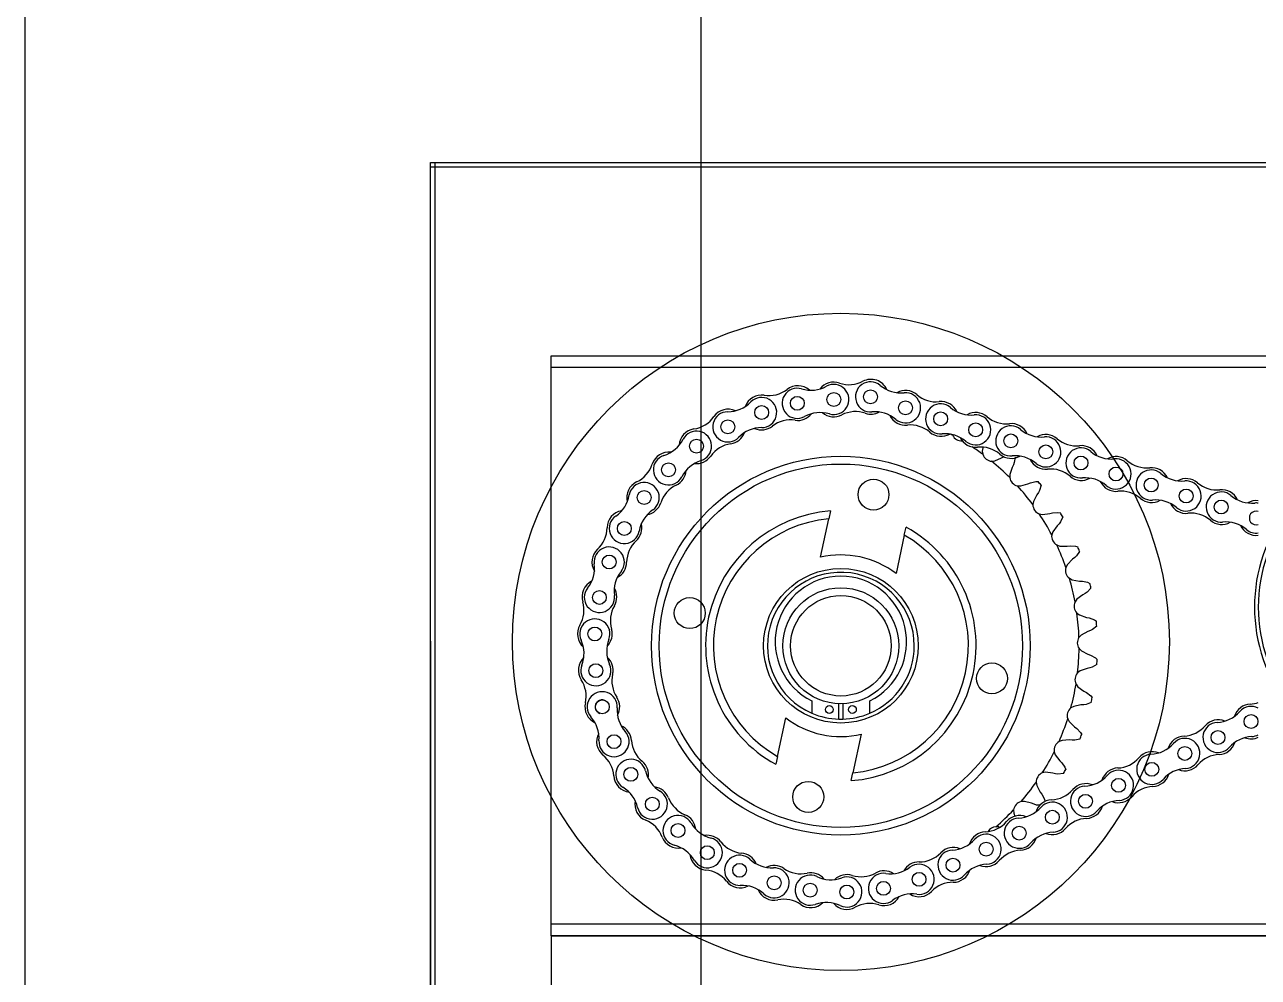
# Model space of a CAD drawing. Header units: millimetres. Extents: x 4754612 to 5801174, y 2368242 to 2777223.
# Drawn here: x 4993940.8 to 4994168.8, y 2426442.9 to 2426618.9 of the extents above; entities that cross this region are included whole.
import ezdxf

# ---------------------------------------------------------------- set-up
doc = ezdxf.new("R2010")
doc.units = ezdxf.units.MM
doc.header["$LTSCALE"] = 1000
doc.layers.add('(주)하나기공-LEADER', color=7, linetype='Continuous')
doc.layers.add('그라스울판넬', color=7, linetype='Continuous')

msp = doc.modelspace()

# ---------------------------------------------------------------- linework, layer by layer
at = {"layer": '(주)하나기공-LEADER', "color": 4}
for p, q in [((4994015.782, 2426343.44), (4994015.782, 2426593.44)), ((4994016.639, 2426344.297), (4994016.639, 2426593.44)), ((4994140.782, 2426592.583), (4994015.782, 2426592.583)), ((4994015.782, 2426505.011), (4994015.782, 2426343.44))]:
    msp.add_line(p, q, dxfattribs=at)
at = {"layer": '(주)하나기공-LEADER', "color": 8, "linetype": 'ByBlock', "lineweight": -2}
for p, q in [((4994230.925, 2426555.583), (4994038.068, 2426555.583)), ((4994117.891, 2426540.749), (4994117.782, 2426540.118)), ((4994117.782, 2426540.118), (4994117.865, 2426539.525)), ((4994120.099, 2426538.314), (4994121.351, 2426538.871)), ((4994121.351, 2426538.871), (4994121.793, 2426539.151)), ((4994119.504, 2426538.249), (4994120.099, 2426538.314)), ((4994123.283, 2426537.12), (4994122.851, 2426535.82)), ((4994123.518, 2426537.587), (4994123.283, 2426537.12)), ((4994122.851, 2426535.82), (4994122.844, 2426535.221)), ((4994124.872, 2426533.691), (4994126.193, 2426534.055)), ((4994126.193, 2426534.055), (4994126.672, 2426534.266)), ((4994124.274, 2426533.716), (4994124.872, 2426533.691)), ((4994127.843, 2426532.036), (4994127.221, 2426530.814)), ((4994128.145, 2426532.463), (4994127.843, 2426532.036)), ((4994127.221, 2426530.814), (4994127.126, 2426530.223)), ((4994087.866, 2426520.51), (4994089.402, 2426527.619)), ((4994089.717, 2426529.08), (4994089.402, 2426527.619)), ((4994128.315, 2426528.521), (4994128.903, 2426528.408)), ((4994128.903, 2426528.408), (4994130.264, 2426528.572)), ((4994130.264, 2426528.572), (4994130.768, 2426528.709)), ((4994103.365, 2426524.602), (4994103.681, 2426526.063)), ((4994130.797, 2426525.213), (4994130.615, 2426524.643)), ((4994131.594, 2426526.329), (4994130.797, 2426525.213)), ((4994131.956, 2426526.706), (4994131.594, 2426526.329)), ((4994103.365, 2426524.602), (4994101.829, 2426517.493)), ((4994131.538, 2426522.783), (4994132.102, 2426522.583)), ((4994132.102, 2426522.583), (4994133.472, 2426522.542)), ((4994133.472, 2426522.542), (4994133.991, 2426522.602)), ((4994134.867, 2426520.445), (4994134.452, 2426520.126)), ((4994133.499, 2426519.142), (4994133.233, 2426518.605)), ((4994134.452, 2426520.126), (4994133.499, 2426519.142)), ((4994133.868, 2426516.628), (4994134.397, 2426516.347)), ((4994134.397, 2426516.347), (4994135.745, 2426516.102)), ((4994135.745, 2426516.102), (4994136.268, 2426516.084)), ((4994136.355, 2426513.567), (4994135.265, 2426512.736)), ((4994136.812, 2426513.82), (4994136.355, 2426513.567)), ((4994135.265, 2426512.736), (4994134.923, 2426512.245)), ((4994135.256, 2426510.195), (4994135.736, 2426509.838)), ((4994135.736, 2426509.838), (4994137.033, 2426509.395)), ((4994137.033, 2426509.395), (4994137.547, 2426509.299)), ((4994137.258, 2426506.797), (4994136.057, 2426506.138)), ((4994137.748, 2426506.98), (4994137.258, 2426506.797)), ((4994136.057, 2426506.138), (4994135.645, 2426505.703)), ((4994135.669, 2426503.627), (4994136.091, 2426503.202)), ((4994136.091, 2426503.202), (4994137.307, 2426502.571)), ((4994137.307, 2426502.571), (4994137.801, 2426502.4)), ((4994137.142, 2426499.968), (4994135.856, 2426499.495)), ((4994137.654, 2426500.076), (4994137.142, 2426499.968)), ((4994135.856, 2426499.495), (4994135.384, 2426499.127)), ((4994135.099, 2426497.071), (4994135.453, 2426496.588)), ((4994135.453, 2426496.588), (4994136.561, 2426495.782)), ((4994136.561, 2426495.782), (4994137.024, 2426495.539)), ((4994086.282, 2426493.971), (4994086.282, 2426491.685)), ((4994091.282, 2426490.587), (4994091.282, 2426493.446)), ((4994091.996, 2426493.446), (4994091.996, 2426490.587)), ((4994096.996, 2426491.685), (4994096.996, 2426493.971)), ((4994136.01, 2426493.233), (4994134.668, 2426492.957)), ((4994136.533, 2426493.263), (4994136.01, 2426493.233)), ((4994079.914, 2426483.706), (4994081.45, 2426490.815)), ((4994134.668, 2426492.957), (4994134.147, 2426492.663)), ((4994133.558, 2426490.672), (4994133.835, 2426490.142)), ((4994133.835, 2426490.142), (4994134.812, 2426489.18)), ((4994134.812, 2426489.18), (4994135.233, 2426488.871)), ((4994095.413, 2426487.798), (4994093.877, 2426480.689)), ((4994132.519, 2426486.669), (4994131.959, 2426486.456)), ((4994133.887, 2426486.742), (4994132.519, 2426486.669)), ((4994134.408, 2426486.694), (4994133.887, 2426486.742)), ((4994131.08, 2426484.575), (4994131.276, 2426484.009)), ((4994131.276, 2426484.009), (4994132.098, 2426482.913)), ((4994079.914, 2426483.706), (4994079.598, 2426482.245)), ((4994132.098, 2426482.913), (4994132.469, 2426482.544)), ((4994093.561, 2426479.228), (4994093.877, 2426480.689)), ((4994129.456, 2426480.772), (4994128.871, 2426480.645)), ((4994130.82, 2426480.64), (4994129.456, 2426480.772)), ((4994131.328, 2426480.515), (4994130.82, 2426480.64)), ((4994127.721, 2426478.916), (4994127.831, 2426478.327)), ((4994127.831, 2426478.327), (4994128.48, 2426477.12)), ((4994128.48, 2426477.12), (4994128.792, 2426476.701)), ((4994126.878, 2426475.063), (4994125.549, 2426475.397)), ((4994127.361, 2426474.863), (4994126.878, 2426475.063)), ((4994123.557, 2426473.82), (4994123.577, 2426473.221)), ((4994123.577, 2426473.221), (4994123.803, 2426472.592))]:
    msp.add_line(p, q, dxfattribs=at)
at = {"layer": '(주)하나기공-LEADER', "color": 1}
for q in [(4994038.068, 2426422.011), (4994230.925, 2426450.583)]:
    msp.add_line((4994038.068, 2426450.583), q, dxfattribs=at)
at = {"layer": '(주)하나기공-LEADER', "color": 4}
msp.add_lwpolyline([(4994314.925, 2426592.583), (4994015.782, 2426592.583), (4994015.782, 2426593.44), (4994015.782, 2426593.44), (4994314.925, 2426593.44)], dxfattribs=at)
at = {"layer": '(주)하나기공-LEADER', "color": 8, "linetype": 'ByBlock', "lineweight": -2}
msp.add_lwpolyline([(4994230.925, 2426452.726), (4994038.068, 2426452.726), (4994038.068, 2426555.583), (4994038.068, 2426557.726), (4994230.925, 2426557.726), (4994230.925, 2426555.583)], close=True, dxfattribs=at)
for points in [[(4994123.832, 2426538.993), (4994123.687, 2426537.997), (4994123.518, 2426537.587)], [(4994126.672, 2426534.266), (4994127.645, 2426534.508), (4994128.091, 2426534.507)], [(4994128.664, 2426533.805), (4994128.373, 2426532.843), (4994128.145, 2426532.463)], [(4994130.768, 2426528.709), (4994131.767, 2426528.803), (4994132.208, 2426528.735)], [(4994132.67, 2426527.956), (4994132.238, 2426527.047), (4994131.956, 2426526.706)], [(4994133.991, 2426522.602), (4994134.993, 2426522.547), (4994135.419, 2426522.414)], [(4994135.759, 2426521.575), (4994135.197, 2426520.741), (4994134.867, 2426520.445)], [(4994136.268, 2426516.084), (4994137.25, 2426515.88), (4994137.651, 2426515.685)], [(4994137.863, 2426514.804), (4994137.182, 2426514.064), (4994136.812, 2426513.82)], [(4994137.547, 2426509.299), (4994138.488, 2426508.951), (4994138.856, 2426508.699)], [(4994138.934, 2426507.796), (4994138.151, 2426507.165), (4994137.748, 2426506.98)], [(4994137.801, 2426502.4), (4994138.68, 2426501.915), (4994139.006, 2426501.611)], [(4994138.949, 2426500.707), (4994138.08, 2426500.199), (4994137.654, 2426500.076)], [(4994137.024, 2426495.539), (4994137.82, 2426494.929), (4994138.098, 2426494.58)], [(4994137.906, 2426493.694), (4994136.972, 2426493.322), (4994136.533, 2426493.263)], [(4994135.233, 2426488.871), (4994135.93, 2426488.149), (4994136.152, 2426487.762)], [(4994135.831, 2426486.915), (4994134.851, 2426486.686), (4994134.408, 2426486.694)], [(4994132.469, 2426482.544), (4994133.05, 2426481.727), (4994133.212, 2426481.311)], [(4994132.768, 2426480.521), (4994131.765, 2426480.441), (4994131.328, 2426480.515)], [(4994125.549, 2426475.397), (4994125.069, 2426475.382), (4994124.951, 2426475.358)], [(4994128.409, 2426474.682), (4994127.782, 2426474.725), (4994127.361, 2426474.863)], [(4994128.792, 2426476.701), (4994129.245, 2426475.806), (4994129.343, 2426475.37)], [(4994120.884, 2426470.664), (4994120.706, 2426470.7), (4994120.288, 2426470.715)], [(4994230.925, 2426452.726), (4994230.925, 2426450.583), (4994038.068, 2426450.583), (4994038.068, 2426452.726)]]:
    msp.add_lwpolyline(points, dxfattribs=at)
for centre, radius in [((4994091.639, 2426504.868), 60.714), ((4994083.582, 2426548.953), 1.282), ((4994090.332, 2426549.653), 1.282), ((4994097.118, 2426550.143), 1.282), ((4994076.995, 2426547.252), 1.282), ((4994103.592, 2426548.11), 1.282), ((4994070.751, 2426544.596), 1.282), ((4994110.083, 2426546.071), 1.282), ((4994116.557, 2426544.038), 1.282), ((4994123.048, 2426542), 1.282), ((4994064.956, 2426541.03), 1.282), ((4994129.522, 2426539.967), 1.282), ((4994091.639, 2426504.154), 35), ((4994136.013, 2426537.928), 1.282), ((4994091.639, 2426504.154), 33.571), ((4994059.77, 2426536.654), 1.282), ((4994142.487, 2426535.895), 1.282), ((4994097.673, 2426532.081), 2.857), ((4994148.978, 2426533.856), 1.282), ((4994055.282, 2426531.54), 1.282), ((4994155.452, 2426531.823), 1.282), ((4994161.943, 2426529.785), 1.282), ((4994051.615, 2426525.831), 1.282), ((4994048.831, 2426519.623), 1.282), ((4994091.639, 2426504.154), 14.286), ((4994047.007, 2426513.087), 1.282), ((4994091.639, 2426504.154), 10.714), ((4994063.712, 2426510.188), 2.857), ((4994091.639, 2426504.154), 9.286), ((4994046.174, 2426506.335), 1.282), ((4994046.355, 2426499.552), 1.282), ((4994119.566, 2426498.12), 2.857), ((4994047.547, 2426492.853), 1.282), ((4994089.496, 2426492.368), 0.714), ((4994093.782, 2426492.368), 0.714), ((4994167.45, 2426490.159), 1.282), ((4994161.337, 2426487.213), 1.282), ((4994049.71, 2426486.439), 1.282), ((4994155.208, 2426484.26), 1.282), ((4994052.819, 2426480.388), 1.282), ((4994149.095, 2426481.314), 1.282), ((4994142.966, 2426478.361), 1.282), ((4994085.605, 2426476.227), 2.857), ((4994056.784, 2426474.881), 1.282), ((4994136.853, 2426475.415), 1.282), ((4994130.724, 2426472.462), 1.282), ((4994061.537, 2426470.012), 1.282), ((4994124.611, 2426469.516), 1.282), ((4994066.947, 2426465.916), 1.282), ((4994118.482, 2426466.562), 1.282), ((4994072.922, 2426462.663), 1.282), ((4994112.363, 2426463.628), 1.282), ((4994079.298, 2426460.342), 1.282), ((4994106.091, 2426460.992), 1.282), ((4994085.967, 2426458.992), 1.282), ((4994092.744, 2426458.65), 1.282), ((4994099.514, 2426459.323), 1.282)]:
    msp.add_circle(centre, radius, dxfattribs=at)
for centre, radius, start, end in [((4994090.332, 2426549.653), 3.214, 70.96624, 142.84461), ((4994090.332, 2426549.653), 2.786, 253.17976, 118.66143), ((4994093.174, 2426557.892), 5.502, 250.96624, 297.53351), ((4994097.118, 2426550.143), 2.786, 49.82447, 275.30615), ((4994097.204, 2426550.163), 3.214, 24.00427, 117.53351), ((4994076.995, 2426547.252), 3.214, 81.31707, 159.96623), ((4994076.995, 2426547.252), 2.786, 270.30138, 135.78305), ((4994078.311, 2426555.868), 5.502, 261.31707, 307.88435), ((4994083.582, 2426548.953), 2.786, 73.17976, 298.66144), ((4994083.663, 2426548.989), 3.214, 47.82673, 127.88435), ((4994086.122, 2426557.354), 5.991, 253.17975, 298.66144), ((4994102.78, 2426556.849), 5.991, 229.82446, 275.30615), ((4994103.592, 2426548.11), 2.786, 229.82447, 95.30614), ((4994103.592, 2426548.11), 3.214, 49.40097, 119.48932), ((4994109.264, 2426554.728), 5.502, 229.40097, 275.96825), ((4994070.817, 2426544.653), 3.214, 64.94835, 145.00597), ((4994070.705, 2426553.372), 5.991, 270.30138, 315.78306), ((4994110.083, 2426546.071), 2.786, 49.82447, 275.30615), ((4994110.17, 2426546.059), 3.214, 24.81499, 95.96825), ((4994115.745, 2426552.778), 5.991, 229.82446, 275.30615), ((4994063.677, 2426549.652), 5.502, 278.43869, 325.00597), ((4994070.751, 2426544.596), 2.786, 90.30138, 315.78306), ((4994082.34, 2426540.402), 5.474, 81.23852, 127.9629), ((4994083.663, 2426548.989), 3.214, 261.23852, 322.47151), ((4994087.792, 2426541.251), 5.991, 73.17975, 118.66144), ((4994090.332, 2426549.653), 3.214, 228.99659, 297.61206), ((4994094.359, 2426541.954), 5.474, 70.88769, 117.61206), ((4994097.204, 2426550.163), 3.214, 250.88769, 298.54182), ((4994097.93, 2426541.404), 5.991, 49.82447, 95.30615), ((4994103.592, 2426548.11), 3.214, 205.6413, 276.0468), ((4994116.557, 2426544.038), 2.786, 229.82447, 95.30614), ((4994116.557, 2426544.038), 3.214, 49.40097, 119.48932), ((4994122.229, 2426550.656), 5.502, 229.40097, 275.96825), ((4994064.956, 2426541.03), 3.214, 98.43869, 177.08785), ((4994064.956, 2426541.03), 2.786, 287.423, 152.90468), ((4994070.817, 2426544.653), 3.214, 278.36014, 339.59313), ((4994077.041, 2426538.475), 5.991, 90.30138, 135.78306), ((4994076.995, 2426547.252), 3.214, 246.11821, 307.9629), ((4994104.507, 2426539.47), 5.474, 49.32242, 96.0468), ((4994110.17, 2426546.059), 3.214, 229.32242, 299.50049), ((4994110.895, 2426537.332), 5.991, 49.82447, 95.30615), ((4994091.639, 2426504.154), 44.033, 62.01601, 62.55931), ((4994123.048, 2426542), 2.786, 49.82447, 275.30615), ((4994123.135, 2426541.987), 3.214, 24.81499, 95.96825), ((4994128.71, 2426548.706), 5.991, 229.82446, 275.30615), ((4994129.522, 2426539.967), 3.214, 49.40097, 119.48932), ((4994057.142, 2426545.028), 5.991, 287.423, 332.90468), ((4994072.08, 2426536.057), 5.474, 98.36014, 145.08452), ((4994113.941, 2426543.838), 1.824, 205.98142, 273.66564), ((4994116.557, 2426544.038), 3.214, 205.6413, 276.0468), ((4994129.522, 2426539.967), 2.786, 229.82447, 95.30614), ((4994135.194, 2426546.584), 5.502, 229.40097, 275.96825), ((4994136.1, 2426537.916), 3.214, 24.81499, 95.96825), ((4994059.817, 2426536.728), 3.214, 82.06997, 162.12759), ((4994059.77, 2426536.654), 2.786, 107.423, 332.90468), ((4994064.956, 2426541.03), 3.214, 263.23983, 325.08452), ((4994091.639, 2426504.154), 44.033, 53.44458, 56.53543), ((4994117.472, 2426535.398), 5.474, 49.32242, 96.0468), ((4994119.606, 2426540.071), 1.824, 197.40999, 266.77716), ((4994123.135, 2426541.987), 3.214, 229.32242, 299.50049), ((4994123.86, 2426533.26), 5.991, 49.82447, 95.30615), ((4994136.013, 2426537.928), 2.786, 49.82447, 275.30615), ((4994141.675, 2426544.634), 5.991, 229.82446, 275.30615), ((4994142.487, 2426535.895), 2.786, 229.82447, 95.30614), ((4994142.487, 2426535.895), 3.214, 49.40097, 119.48932), ((4994051.522, 2426539.403), 5.502, 295.56032, 342.12759), ((4994059.817, 2426536.728), 3.214, 295.48177, 356.71476), ((4994067.584, 2426532.656), 5.991, 107.423, 152.90468), ((4994091.639, 2426504.154), 44.033, 44.87316, 50.74257), ((4994129.522, 2426539.967), 3.214, 205.6413, 276.0468), ((4994130.437, 2426531.327), 5.474, 49.32242, 96.0468), ((4994148.159, 2426542.513), 5.502, 229.40097, 275.96825), ((4994148.978, 2426533.856), 2.786, 49.82447, 275.30615), ((4994149.065, 2426533.844), 3.214, 24.81499, 95.96825), ((4994055.282, 2426531.54), 3.214, 115.56032, 194.20947), ((4994055.282, 2426531.54), 2.786, 304.54462, 170.0263), ((4994124.647, 2426535.501), 1.824, 188.83856, 258.20573), ((4994091.639, 2426504.154), 47.435, 38.68928, 39.78359), ((4994136.1, 2426537.916), 3.214, 229.32242, 299.50049), ((4994136.825, 2426529.189), 5.991, 49.82447, 95.30615), ((4994142.487, 2426535.895), 3.214, 205.6413, 276.0468), ((4994154.64, 2426540.563), 5.991, 229.82446, 275.30615), ((4994155.452, 2426531.823), 2.786, 229.82447, 95.30614), ((4994155.452, 2426531.823), 3.214, 49.40097, 119.48932), ((4994161.124, 2426538.441), 5.502, 229.40097, 275.96825), ((4994046.638, 2426533.061), 5.991, 304.54462, 350.0263), ((4994063.555, 2426528.885), 5.474, 115.48177, 162.20614), ((4994091.639, 2426504.154), 44.033, 36.30173, 42.17114), ((4994143.402, 2426527.255), 5.474, 49.32242, 96.0468), ((4994161.943, 2426529.785), 2.786, 49.82447, 275.30615), ((4994162.03, 2426529.773), 3.214, 24.81499, 95.96825), ((4994167.605, 2426536.491), 5.991, 229.82446, 275.30615), ((4994055.282, 2426531.54), 3.214, 280.36145, 342.20614), ((4994128.95, 2426530.232), 1.824, 180.26714, 249.6343), ((4994149.065, 2426533.844), 3.214, 229.32242, 299.50049), ((4994149.789, 2426525.117), 5.991, 49.82447, 95.30615), ((4994155.452, 2426531.823), 3.214, 205.6413, 276.0468), ((4994168.417, 2426527.752), 3.214, 83.21375, 119.48932), ((4994198.082, 2426511.297), 30, 141.83714, 218.16286), ((4994168.417, 2426527.752), 2.786, 82.16359, 95.30614), ((4994198.082, 2426511.297), 29.286, 141.14106, 218.85894), ((4994051.637, 2426525.916), 3.214, 99.19159, 179.24921), ((4994051.615, 2426525.831), 2.786, 124.54462, 350.02631), ((4994060.259, 2426524.311), 5.991, 124.54462, 170.0263), ((4994091.639, 2426504.154), 25, 94.40941, 241.20631), ((4994091.639, 2426504.154), 23.571, 95.44756, 240.16816), ((4994091.639, 2426504.154), 44.033, 27.7303, 33.59971), ((4994091.639, 2426504.154), 47.435, 30.11785, 31.21216), ((4994156.367, 2426523.183), 5.474, 49.32242, 96.0468), ((4994162.03, 2426529.773), 3.214, 229.32242, 299.50049), ((4994168.417, 2426527.752), 1.282, 72.76826, 287.23174), ((4994042.922, 2426526.031), 5.502, 312.68194, 359.24921), ((4994051.637, 2426525.916), 3.214, 312.60339, 13.83638), ((4994091.639, 2426504.154), 25, 274.40941, 61.20631), ((4994162.754, 2426521.046), 5.991, 49.82447, 95.30615), ((4994168.417, 2426527.752), 3.214, 205.6413, 276.0468), ((4994168.417, 2426527.752), 2.786, 229.82447, 277.83641), ((4994057.519, 2426519.521), 5.474, 132.60339, 179.32776), ((4994091.639, 2426504.154), 23.571, 275.44756, 60.16816), ((4994132.42, 2426524.38), 1.824, 171.69571, 241.06288), ((4994091.639, 2426504.154), 44.033, 19.15887, 25.02828), ((4994048.831, 2426519.623), 3.214, 132.68194, 211.33109), ((4994048.831, 2426519.623), 2.786, 321.66624, 187.14792), ((4994091.639, 2426504.154), 16.786, 52.62353, 102.9922), ((4994091.639, 2426504.154), 47.435, 21.54643, 22.64073), ((4994040.122, 2426518.531), 5.991, 321.66624, 7.14793), ((4994048.831, 2426519.623), 3.214, 297.48307, 359.32776), ((4994134.979, 2426518.076), 1.824, 163.12428, 232.49145), ((4994047.003, 2426513.175), 3.214, 116.31321, 196.37084), ((4994055.716, 2426514.179), 5.991, 141.66624, 187.14792), ((4994091.639, 2426504.154), 13.571, 0, 246.75044), ((4994091.639, 2426504.868), 12.143, 296.17897, 243.82103), ((4994091.639, 2426504.154), 44.033, 10.58744, 16.45686), ((4994047.007, 2426513.087), 2.786, 141.66625, 7.14793), ((4994047.003, 2426513.175), 3.214, 329.72501, 30.958), ((4994091.639, 2426504.154), 47.435, 12.975, 14.0693), ((4994038.641, 2426510.719), 5.502, 329.80356, 16.37084), ((4994054.507, 2426508.795), 5.474, 149.72501, 196.44939), ((4994136.57, 2426511.461), 1.824, 154.55285, 223.92002), ((4994046.174, 2426506.335), 2.786, 338.78787, 204.26954), ((4994091.639, 2426504.154), 44.033, 2.01601, 7.88543), ((4994046.174, 2426506.335), 3.214, 149.80356, 228.45272), ((4994046.174, 2426506.335), 3.214, 314.60469, 16.44939), ((4994091.639, 2426504.154), 47.435, 4.40357, 5.49787), ((4994038.173, 2426502.727), 5.991, 338.78786, 24.26955), ((4994054.356, 2426503.159), 5.991, 158.78786, 204.26954), ((4994137.157, 2426504.682), 1.824, 145.98142, 215.34859), ((4994091.639, 2426504.154), 13.571, 293.24956, 0), ((4994091.639, 2426504.154), 44.033, 353.44458, 359.314), ((4994046.326, 2426499.635), 3.214, 133.43484, 213.49246), ((4994046.355, 2426499.552), 2.786, 158.78787, 24.26955), ((4994046.326, 2426499.635), 3.214, 346.84663, 48.07962), ((4994091.639, 2426504.154), 47.435, 355.83214, 356.92644), ((4994039.057, 2426494.825), 5.502, 346.92518, 33.49246), ((4994054.786, 2426497.658), 5.474, 166.84663, 213.57101), ((4994136.728, 2426497.892), 1.824, 137.40999, 206.77716), ((4994047.522, 2426492.863), 2.786, 356.07016, 221.55184), ((4994091.639, 2426504.154), 44.033, 344.87316, 350.74257), ((4994047.547, 2426492.853), 3.214, 166.92518, 245.22778), ((4994047.522, 2426492.863), 1.282, 68.27074, 249.45061), ((4994047.547, 2426492.853), 3.214, 331.2169, 33.57101), ((4994091.639, 2426504.154), 47.435, 347.26071, 348.35502), ((4994167.45, 2426490.159), 3.214, 92.56421, 162.65256), ((4994167.06, 2426498.866), 5.502, 272.56421, 288.40028), ((4994040.954, 2426487.041), 5.991, 356.07016, 41.55184), ((4994056.279, 2426492.261), 5.991, 176.07016, 221.55184), ((4994091.639, 2426504.154), 16.786, 232.62353, 282.9922), ((4994091.639, 2426504.154), 13.571, 246.75044, 268.49204), ((4994091.639, 2426504.154), 13.571, 271.50796, 293.24956), ((4994135.291, 2426491.242), 1.824, 128.83856, 198.20573), ((4994160.879, 2426495.978), 5.991, 272.98771, 318.46939), ((4994167.45, 2426490.159), 2.786, 61.09113, 138.46938), ((4994049.71, 2426486.439), 3.214, 4.02544, 65.73501), ((4994091.639, 2426504.154), 13.571, 268.49204, 271.50796), ((4994091.639, 2426504.154), 44.033, 336.30173, 342.17114), ((4994154.818, 2426492.967), 5.502, 272.56421, 319.13149), ((4994161.337, 2426487.213), 2.786, 92.98771, 318.46939), ((4994161.409, 2426487.264), 3.214, 67.97823, 139.13149), ((4994049.71, 2426486.439), 3.214, 151.88699, 230.67126), ((4994049.71, 2426486.439), 2.786, 176.07016, 41.55183), ((4994058.405, 2426487.051), 5.502, 184.02544, 230.59271), ((4994132.879, 2426484.881), 1.824, 120.26714, 189.6343), ((4994091.639, 2426504.154), 47.435, 338.68928, 339.78359), ((4994155.208, 2426484.26), 3.214, 92.56421, 162.65256), ((4994155.208, 2426484.26), 2.786, 272.98771, 138.46938), ((4994161.409, 2426487.264), 3.214, 272.48566, 342.66374), ((4994167.907, 2426481.394), 5.991, 92.98771, 138.46939), ((4994167.45, 2426490.159), 3.214, 248.80454, 294.76909), ((4994167.45, 2426490.159), 2.786, 272.98771, 298.90887), ((4994044.204, 2426479.719), 5.474, 3.94689, 50.67126), ((4994091.639, 2426504.154), 44.033, 327.7303, 333.59971), ((4994149.095, 2426481.314), 2.786, 92.98771, 318.46939), ((4994149.167, 2426481.365), 3.214, 67.97823, 139.13149), ((4994148.637, 2426490.079), 5.991, 272.98771, 318.46939), ((4994161.786, 2426478.584), 5.474, 92.48566, 139.21004), ((4994052.819, 2426480.388), 2.786, 13.00975, 238.49143), ((4994052.872, 2426480.317), 3.214, 348.36465, 50.59271), ((4994142.576, 2426487.068), 5.502, 272.56421, 319.13149), ((4994155.208, 2426484.26), 3.214, 248.80454, 319.21004), ((4994052.872, 2426480.317), 3.214, 183.94689, 263.06552), ((4994061.371, 2426482.364), 5.991, 193.00974, 238.49143), ((4994129.546, 2426478.95), 1.824, 111.69571, 181.06288), ((4994091.639, 2426504.154), 47.435, 330.11785, 331.21216), ((4994136.395, 2426484.18), 5.991, 272.98771, 318.46939), ((4994142.966, 2426478.361), 3.214, 92.56421, 162.65256), ((4994142.966, 2426478.361), 2.786, 272.98771, 138.46938), ((4994149.167, 2426481.365), 3.214, 272.48566, 342.66374), ((4994155.665, 2426475.495), 5.991, 92.98771, 138.46939), ((4994048.232, 2426472.905), 5.991, 13.00974, 58.49142), ((4994056.784, 2426474.881), 2.786, 193.00974, 58.49142), ((4994056.784, 2426474.881), 3.214, 21.14706, 82.67459), ((4994091.639, 2426504.154), 44.033, 319.15887, 325.02828), ((4994130.334, 2426481.169), 5.502, 272.56421, 319.13149), ((4994136.853, 2426475.415), 2.786, 92.98771, 318.46939), ((4994136.925, 2426475.466), 3.214, 67.97823, 139.13149), ((4994149.544, 2426472.685), 5.474, 92.48566, 139.21004), ((4994056.784, 2426474.881), 3.214, 168.82657, 247.79289), ((4994064.913, 2426478.025), 5.502, 201.14706, 247.71434), ((4994125.366, 2426473.581), 1.824, 103.12428, 172.49145), ((4994130.724, 2426472.462), 3.214, 92.56421, 162.65256), ((4994130.724, 2426472.462), 2.786, 272.98771, 138.46938), ((4994143.423, 2426469.596), 5.991, 92.98771, 138.46939), ((4994142.966, 2426478.361), 3.214, 248.80454, 319.21004), ((4994061.537, 2426470.012), 2.786, 30.13137, 255.61305), ((4994061.608, 2426469.96), 3.214, 5.48628, 67.71434), ((4994091.639, 2426504.154), 44.033, 310.58744, 316.45686), ((4994124.683, 2426469.566), 3.214, 67.97823, 139.13149), ((4994124.153, 2426478.281), 5.991, 272.98771, 318.46939), ((4994136.925, 2426475.466), 3.214, 272.48566, 342.66374), ((4994053.5, 2426466.837), 5.474, 21.06851, 67.79289), ((4994069.128, 2426474.418), 5.991, 210.13136, 255.61305), ((4994118.092, 2426475.269), 5.502, 272.56421, 319.13149), ((4994120.432, 2426468.896), 1.824, 94.55285, 149.51461), ((4994124.611, 2426469.516), 2.786, 92.98771, 318.46939), ((4994130.724, 2426472.462), 3.214, 248.80454, 319.21004), ((4994137.302, 2426466.786), 5.474, 92.48566, 139.21004), ((4994061.608, 2426469.96), 3.214, 201.06851, 280.18714), ((4994066.947, 2426465.916), 2.786, 210.13137, 75.61304), ((4994066.947, 2426465.916), 3.214, 38.26868, 99.79622), ((4994111.922, 2426472.394), 5.991, 272.88018, 318.36186), ((4994118.482, 2426466.562), 3.214, 92.56421, 162.54503), ((4994118.482, 2426466.562), 2.786, 272.88018, 138.36185), ((4994124.683, 2426469.566), 3.214, 272.48566, 342.66374), ((4994131.181, 2426463.696), 5.991, 92.98771, 138.46939), ((4994059.356, 2426461.511), 5.991, 30.13136, 75.61304), ((4994073.79, 2426471.315), 5.502, 218.26868, 264.83596), ((4994073.005, 2426462.634), 3.214, 22.6079, 84.83596), ((4994106.147, 2426469.708), 5.502, 269.63355, 316.20082), ((4994112.363, 2426463.628), 2.786, 92.88018, 318.36186), ((4994112.438, 2426463.675), 3.214, 67.98891, 136.20082), ((4994125.06, 2426460.886), 5.474, 92.48566, 139.21004), ((4994066.947, 2426465.916), 3.214, 185.9482, 264.91451), ((4994072.922, 2426462.663), 2.786, 47.25299, 272.73467), ((4994078.879, 2426469.109), 5.991, 227.25299, 272.73467), ((4994079.298, 2426460.342), 3.214, 55.3903, 116.91784), ((4994106.091, 2426460.992), 3.214, 89.63355, 151.16108), ((4994106.091, 2426460.992), 2.786, 261.49623, 126.97791), ((4994118.923, 2426457.796), 5.991, 92.88018, 138.36186), ((4994118.482, 2426466.562), 3.214, 248.69701, 319.21004), ((4994066.177, 2426457.262), 5.474, 38.19013, 84.91451), ((4994079.298, 2426460.342), 2.786, 227.25299, 92.73466), ((4994084.249, 2426467.515), 5.502, 235.3903, 281.95758), ((4994085.967, 2426458.992), 2.786, 64.37461, 289.85629), ((4994086.055, 2426458.988), 3.214, 39.72952, 101.95758), ((4994089.762, 2426466.905), 5.991, 244.37461, 289.85629), ((4994092.744, 2426458.65), 3.214, 72.51192, 134.03946), ((4994092.744, 2426458.65), 2.786, 244.37461, 109.85629), ((4994095.363, 2426466.963), 5.502, 252.51192, 299.0792), ((4994099.514, 2426459.323), 2.786, 81.49623, 306.97791), ((4994099.599, 2426459.346), 3.214, 56.85114, 119.0792), ((4994100.812, 2426468.003), 5.991, 261.49623, 306.97791), ((4994112.438, 2426463.675), 3.214, 269.555, 342.68232), ((4994073.005, 2426462.634), 3.214, 218.19013, 297.30876), ((4994073.341, 2426453.896), 5.991, 47.25299, 92.73467), ((4994079.298, 2426460.342), 3.214, 203.06982, 282.03613), ((4994112.37, 2426454.987), 5.474, 89.555, 136.27937), ((4994081.11, 2426451.844), 5.474, 55.31175, 102.03613), ((4994086.055, 2426458.988), 3.214, 235.31175, 314.43039), ((4994088.948, 2426450.736), 5.991, 64.37461, 109.85629), ((4994092.744, 2426458.65), 3.214, 220.19144, 299.15775), ((4994096.977, 2426451.063), 5.474, 72.43337, 119.15775), ((4994099.599, 2426459.346), 3.214, 252.43337, 331.55201), ((4994104.793, 2426452.311), 5.991, 81.49623, 126.97791), ((4994106.091, 2426460.992), 3.214, 237.31306, 316.27937)]:
    msp.add_arc(centre, radius, start, end, dxfattribs=at)
at = {"layer": '그라스울판넬'}
for p, q in [((4993940.782, 2430143.44), (4993940.782, 2426243.44)), ((4994065.782, 2430143.44), (4994065.782, 2426243.44))]:
    msp.add_line(p, q, dxfattribs=at)

doc.saveas('drawing.dxf')
